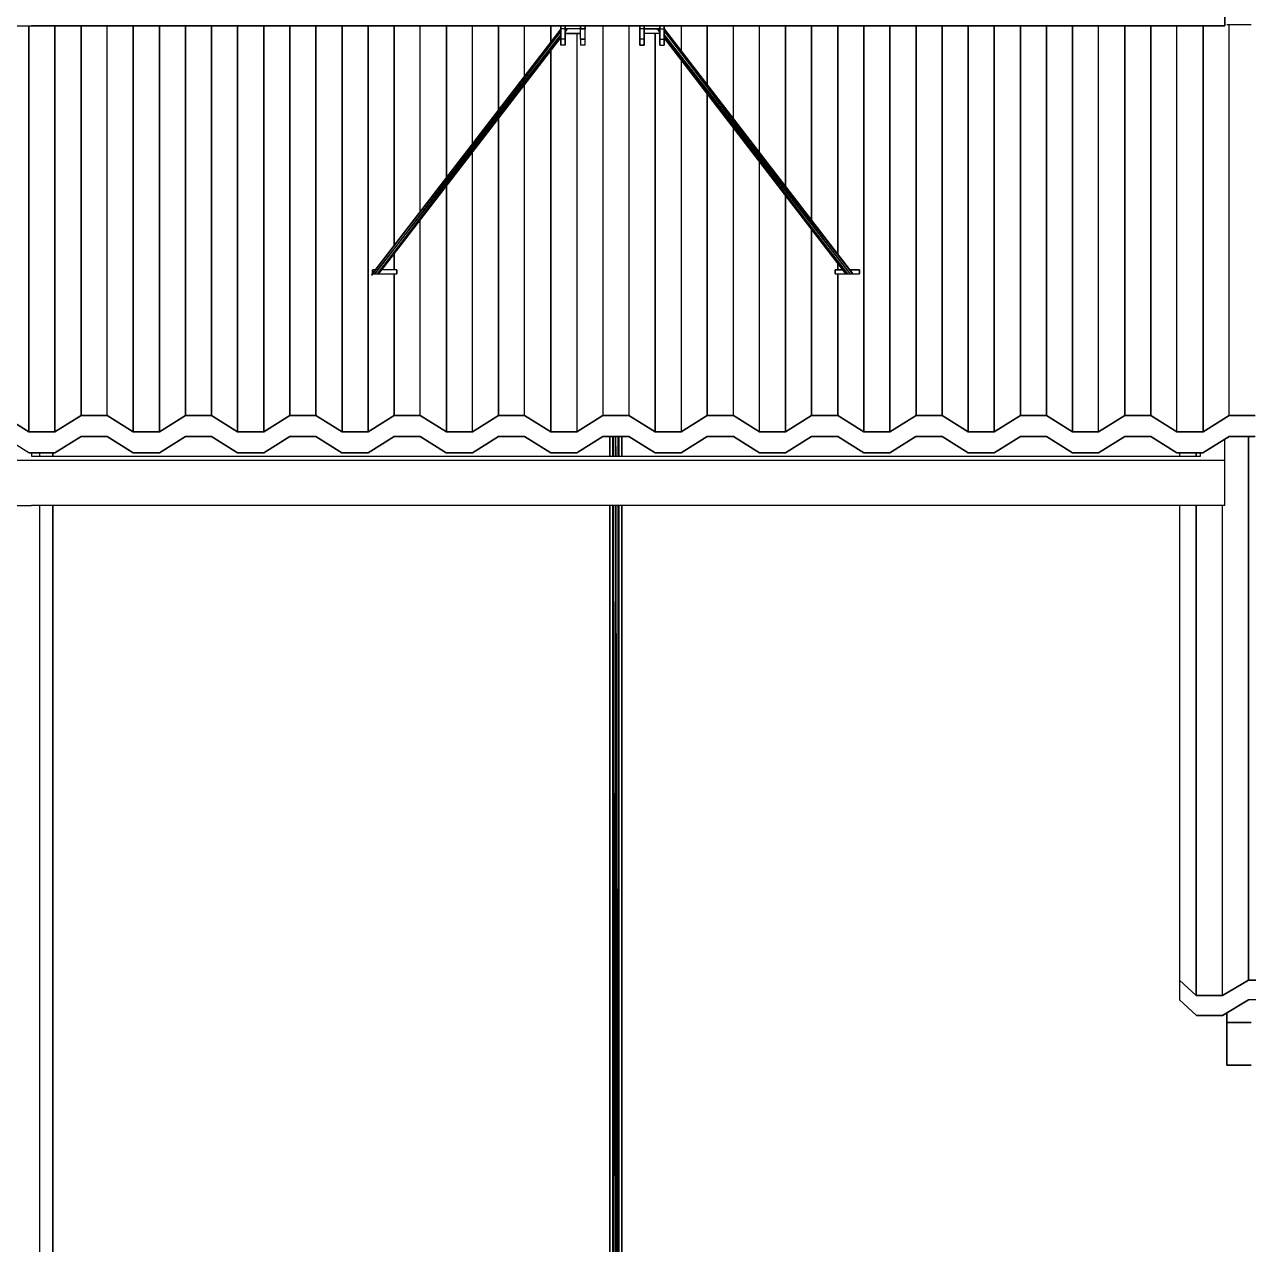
# Model space of a CAD drawing. Extents: x -32 to 51.8, y -51.6 to -5.5.
# Drawn here: x -6.653 to -2.632, y -25.038 to -21.028 of the extents above; entities that cross this region are included whole.
import ezdxf

# ---------------------------------------------------------------- set-up
doc = ezdxf.new("R2010")
doc.units = 0
doc.header["$MEASUREMENT"] = 0
doc.layers.get('0').update_dxf_attribs({"linetype": 'CONTINUOUS'})
doc.layers.add('hachures', color=5, linetype='CONTINUOUS')

msp = doc.modelspace()

# ---------------------------------------------------------------- linework, layer by layer
for p, q in [((-2.7099, -20.8831), (-2.7099, -21.0331)), ((-2.7099, -20.8831), (-2.7099, -21.0331)), ((-2.7099, -21.0331), (-2.7099, -20.8831)), ((-2.7033, -21.0285), (-2.6233, -21.0285)), ((-6.7099, -21.0331), (-6.6299, -21.0331)), ((-6.6299, -21.0331), (-2.7899, -21.0331)), ((-2.7899, -21.0331), (-6.6299, -21.0331)), ((-6.6299, -21.0331), (-2.7899, -21.0331)), ((-2.7899, -21.0331), (-6.6299, -21.0331)), ((-4.8914, -21.0424), (-5.513, -21.8507)), ((-4.8914, -21.0425), (-5.5091, -21.8479)), ((-5.5091, -21.8479), (-4.8914, -21.0505)), ((-4.8914, -21.051), (-5.5018, -21.8478)), ((-5.5018, -21.8478), (-4.8914, -21.0625)), ((-5.4932, -21.8479), (-4.8914, -21.0633)), ((-4.9241, -21.0849), (-4.9241, -21.0331)), ((-4.8914, -21.0432), (-4.8914, -21.0331)), ((-4.8914, -21.0331), (-4.8914, -21.0432)), ((-4.8914, -21.0331), (-4.8914, -21.0424)), ((-4.877, -21.0432), (-4.8914, -21.0432)), ((-4.8914, -21.0765), (-4.8914, -21.0432)), ((-4.8914, -21.0432), (-4.8914, -21.0765)), ((-4.877, -21.0432), (-4.877, -21.0331)), ((-4.877, -21.0331), (-4.877, -21.0432)), ((-4.877, -21.0765), (-4.877, -21.0432)), ((-4.877, -21.0432), (-4.877, -21.0765)), ((-4.8259, -21.0433), (-4.877, -21.0433)), ((-4.877, -21.0532), (-4.8694, -21.0433)), ((-4.877, -21.0535), (-4.8691, -21.0433)), ((-4.877, -21.0529), (-4.8696, -21.0433)), ((-4.8259, -21.0578), (-4.877, -21.0578)), ((-4.877, -21.0578), (-4.8259, -21.0578)), ((-4.877, -21.0578), (-4.877, -21.0683)), ((-4.877, -21.0683), (-4.877, -21.0897)), ((-4.8259, -21.0331), (-4.8259, -21.0432)), ((-4.8259, -21.0432), (-4.8259, -21.0331)), ((-4.8259, -21.0331), (-4.8259, -21.0432)), ((-4.8259, -21.0765), (-4.8259, -21.0432)), ((-4.8259, -21.0432), (-4.8114, -21.0432)), ((-4.8114, -21.0432), (-4.8259, -21.0432)), ((-4.8114, -21.0432), (-4.8114, -21.0331)), ((-4.8114, -21.0331), (-4.8114, -21.0432)), ((-4.8114, -21.0432), (-4.8114, -21.0432)), ((-4.8114, -21.0765), (-4.8114, -21.0432)), ((-4.8114, -21.0432), (-4.8114, -21.0432)), ((-4.6314, -21.0432), (-4.6314, -21.0331)), ((-4.6314, -21.0331), (-4.6314, -21.0432)), ((-4.6314, -21.0683), (-4.6314, -21.0331)), ((-4.617, -21.0432), (-4.6314, -21.0432)), ((-4.6314, -21.0765), (-4.6314, -21.0432)), ((-4.6314, -21.0432), (-4.6314, -21.0765)), ((-4.6314, -21.0898), (-4.6314, -21.0683)), ((-4.617, -21.0432), (-4.617, -21.0331)), ((-4.617, -21.0331), (-4.617, -21.0432)), ((-4.617, -21.0765), (-4.617, -21.0432)), ((-4.617, -21.0432), (-4.617, -21.0765)), ((-4.5659, -21.0433), (-4.617, -21.0433)), ((-4.617, -21.0433), (-4.5659, -21.0433)), ((-4.5659, -21.0578), (-4.617, -21.0578)), ((-4.617, -21.0683), (-4.617, -21.0578)), ((-4.5737, -21.0433), (-4.5659, -21.0536)), ((-4.5659, -21.0532), (-4.5735, -21.0433)), ((-4.5733, -21.0433), (-4.5659, -21.0529)), ((-4.5659, -21.0432), (-4.5659, -21.0331)), ((-4.5659, -21.0331), (-4.5659, -21.0432)), ((-4.5659, -21.0432), (-4.5514, -21.0432)), ((-4.5659, -21.0765), (-4.5659, -21.0432)), ((-4.5659, -21.0432), (-4.5659, -21.0765)), ((-4.5659, -21.0578), (-4.5659, -21.0683)), ((-4.5659, -21.0683), (-4.5659, -21.0578)), ((-4.5659, -21.0683), (-4.5659, -21.0765)), ((-4.5659, -21.0898), (-4.5659, -21.0683)), ((-4.5514, -21.0331), (-4.5514, -21.0424)), ((-4.5514, -21.0432), (-4.5514, -21.0331)), ((-4.5514, -21.0331), (-4.5514, -21.0432)), ((-4.5514, -21.0424), (-3.932, -21.8479)), ((-4.5514, -21.0425), (-3.9337, -21.8479)), ((-4.5514, -21.0765), (-4.5514, -21.0432)), ((-4.5514, -21.0432), (-4.5514, -21.0765)), ((-4.5514, -21.0505), (-3.9337, -21.8479)), ((-4.5514, -21.051), (-3.9411, -21.8478)), ((-4.5514, -21.0625), (-3.9411, -21.8478)), ((-3.9496, -21.8479), (-4.5514, -21.0633)), ((-2.7899, -21.0331), (-2.7099, -21.0331)), ((-2.7099, -21.0331), (-2.7899, -21.0331)), ((-2.7099, -21.0331), (-2.7899, -21.0331)), ((-5.4932, -21.8479), (-4.8914, -21.0715)), ((-5.4884, -21.8479), (-4.8914, -21.072)), ((-5.4884, -21.8479), (-4.8914, -21.0723)), ((-4.8914, -21.0723), (-4.8914, -21.0765)), ((-4.877, -21.0765), (-4.8914, -21.0765)), ((-4.8914, -21.0765), (-4.8914, -21.0965)), ((-4.8914, -21.0965), (-4.8914, -21.0765)), ((-4.8914, -21.0897), (-4.8914, -21.0965)), ((-4.877, -21.0965), (-4.8914, -21.0965)), ((-4.877, -21.0965), (-4.877, -21.0765)), ((-4.877, -21.0765), (-4.877, -21.0965)), ((-4.877, -21.0897), (-4.877, -21.0765)), ((-4.877, -21.0897), (-4.877, -21.0965)), ((-4.877, -21.0965), (-4.877, -21.0897)), ((-4.877, -21.0897), (-4.877, -21.0897)), ((-4.8114, -21.0765), (-4.8259, -21.0765)), ((-4.8259, -21.0765), (-4.8259, -21.0965)), ((-4.8259, -21.0765), (-4.8114, -21.0765)), ((-4.8114, -21.0965), (-4.8259, -21.0965)), ((-4.8114, -21.0965), (-4.8114, -21.0765)), ((-4.617, -21.0765), (-4.6314, -21.0765)), ((-4.6314, -21.0965), (-4.6314, -21.0765)), ((-4.6314, -21.0765), (-4.6314, -21.0965)), ((-4.6314, -21.0965), (-4.6314, -21.0898)), ((-4.617, -21.0965), (-4.6314, -21.0965)), ((-4.6314, -21.0965), (-4.617, -21.0965)), ((-4.617, -21.0965), (-4.617, -21.0765)), ((-4.617, -21.0765), (-4.617, -21.0965)), ((-4.617, -21.0965), (-4.617, -21.0965)), ((-4.5659, -21.0765), (-4.5514, -21.0765)), ((-4.5659, -21.0965), (-4.5659, -21.0765)), ((-4.5659, -21.0765), (-4.5659, -21.0965)), ((-4.5659, -21.0965), (-4.5659, -21.0898)), ((-4.5659, -21.0965), (-4.5514, -21.0965)), ((-4.5514, -21.0715), (-3.9496, -21.8479)), ((-3.9545, -21.8479), (-4.5514, -21.072)), ((-4.5514, -21.0723), (-4.5514, -21.0898)), ((-4.5514, -21.0723), (-3.9545, -21.8479)), ((-4.5514, -21.0965), (-4.5514, -21.0765)), ((-4.5514, -21.0765), (-4.5514, -21.0965)), ((-4.5514, -21.0898), (-4.5514, -21.0965)), ((-5.4384, -21.8343), (-5.4384, -21.7829)), ((-5.4384, -21.7829), (-5.4384, -21.8343)), ((-5.5004, -21.8343), (-5.5099, -21.8343)), ((-5.5099, -21.8343), (-5.5099, -21.8479)), ((-5.5099, -21.8479), (-5.5099, -21.8343)), ((-5.4299, -21.8343), (-5.4779, -21.8343)), ((-5.4299, -21.8343), (-5.4299, -21.8479)), ((-5.4299, -21.8479), (-5.4299, -21.8343)), ((-3.9649, -21.8343), (-3.9899, -21.8343)), ((-3.9899, -21.8479), (-3.9899, -21.8343)), ((-3.9899, -21.8343), (-3.9649, -21.8343)), ((-3.9899, -21.8343), (-3.9899, -21.8479)), ((-3.9812, -21.8343), (-3.9812, -21.8131)), ((-3.9812, -21.8131), (-3.9812, -21.8343)), ((-3.9099, -21.8343), (-3.9424, -21.8343)), ((-3.9424, -21.8343), (-3.9099, -21.8343)), ((-3.9099, -21.8479), (-3.9099, -21.8343)), ((-3.9099, -21.8343), (-3.9099, -21.8343)), ((-3.9099, -21.8343), (-3.9099, -21.8479)), ((-5.513, -21.8507), (-5.5099, -21.8488)), ((-5.513, -21.8507), (-5.5099, -21.8526)), ((-5.5099, -21.8479), (-5.4299, -21.8479)), ((-3.9899, -21.8479), (-3.9099, -21.8479)), ((-6.7241, -22.3137), (-6.6384, -22.3675)), ((-6.6384, -22.3675), (-6.7241, -22.3137)), ((-6.5527, -22.3675), (-6.467, -22.3137)), ((-6.467, -22.3137), (-6.5527, -22.3675)), ((-6.4671, -22.3138), (-6.4671, -22.3138)), ((-6.4671, -22.3138), (-6.4671, -22.3138)), ((-6.467, -22.3137), (-6.3813, -22.3137)), ((-6.3813, -22.3137), (-6.467, -22.3137)), ((-6.3814, -22.3137), (-6.3814, -22.3137)), ((-6.3813, -22.3137), (-6.2955, -22.3675)), ((-6.2955, -22.3675), (-6.3813, -22.3137)), ((-6.2098, -22.3675), (-6.1241, -22.3137)), ((-6.1241, -22.3137), (-6.2098, -22.3675)), ((-6.1241, -22.3137), (-6.0384, -22.3137)), ((-6.0384, -22.3137), (-6.1241, -22.3137)), ((-6.0385, -22.3137), (-6.0385, -22.3137)), ((-6.0385, -22.3137), (-6.0385, -22.3137)), ((-6.0384, -22.3137), (-5.9527, -22.3675)), ((-5.9527, -22.3675), (-6.0384, -22.3137)), ((-5.867, -22.3675), (-5.7813, -22.3137)), ((-5.7813, -22.3137), (-5.867, -22.3675)), ((-5.7813, -22.3137), (-5.6955, -22.3137)), ((-5.6955, -22.3137), (-5.7813, -22.3137)), ((-5.6957, -22.3137), (-5.6957, -22.3137)), ((-5.6955, -22.3137), (-5.6098, -22.3675)), ((-5.6098, -22.3675), (-5.6955, -22.3137)), ((-5.5241, -22.3675), (-5.4384, -22.3137)), ((-5.4384, -22.3137), (-5.5241, -22.3675)), ((-5.4385, -22.3138), (-5.4385, -22.3138)), ((-5.4385, -22.3138), (-5.4385, -22.3138)), ((-5.4384, -22.3137), (-5.3527, -22.3137)), ((-5.3527, -22.3137), (-5.4384, -22.3137)), ((-5.3528, -22.3137), (-5.3528, -22.3137)), ((-5.3527, -22.3137), (-5.267, -22.3676)), ((-5.267, -22.3675), (-5.3527, -22.3137)), ((-5.1813, -22.3676), (-5.0955, -22.3137)), ((-5.0955, -22.3137), (-5.1813, -22.3676)), ((-5.0957, -22.3138), (-5.0957, -22.3138)), ((-5.0957, -22.3138), (-5.0957, -22.3138)), ((-5.0955, -22.3137), (-5.0098, -22.3138)), ((-5.0098, -22.3137), (-5.0955, -22.3137)), ((-5.0099, -22.3137), (-5.0099, -22.3138)), ((-4.9241, -22.3676), (-5.0098, -22.3137)), ((-5.0098, -22.3138), (-4.9241, -22.3676)), ((-4.8384, -22.3676), (-4.7527, -22.3138)), ((-4.7527, -22.3138), (-4.8384, -22.3676)), ((-4.7528, -22.3138), (-4.7528, -22.3138)), ((-4.7528, -22.3138), (-4.7528, -22.3138)), ((-4.7527, -22.3138), (-4.667, -22.3138)), ((-4.667, -22.3138), (-4.7527, -22.3138)), ((-4.6671, -22.3138), (-4.6671, -22.3138)), ((-4.667, -22.3138), (-4.5813, -22.3676)), ((-4.5813, -22.3676), (-4.667, -22.3138)), ((-4.4955, -22.3676), (-4.4098, -22.3138)), ((-4.4098, -22.3138), (-4.4955, -22.3676)), ((-4.4099, -22.3138), (-4.4099, -22.3138)), ((-4.4099, -22.3138), (-4.4099, -22.3138)), ((-4.4098, -22.3138), (-4.3241, -22.3138)), ((-4.3241, -22.3138), (-4.4098, -22.3138)), ((-4.3242, -22.3138), (-4.3242, -22.3138)), ((-4.3242, -22.3138), (-4.3242, -22.3138)), ((-4.3241, -22.3138), (-4.2384, -22.3676)), ((-4.2384, -22.3676), (-4.3241, -22.3138)), ((-4.1527, -22.3676), (-4.067, -22.3138)), ((-4.067, -22.3138), (-4.1527, -22.3676)), ((-4.0671, -22.3138), (-4.0671, -22.3138)), ((-4.0671, -22.3138), (-4.0671, -22.3138)), ((-4.067, -22.3138), (-3.9812, -22.3138)), ((-3.9812, -22.3138), (-4.067, -22.3138)), ((-3.9814, -22.3138), (-3.9814, -22.3138)), ((-3.9814, -22.3138), (-3.9814, -22.3138)), ((-3.9812, -22.3138), (-3.8955, -22.3676)), ((-3.8955, -22.3676), (-3.9812, -22.3138)), ((-3.8098, -22.3676), (-3.7241, -22.3138)), ((-3.7241, -22.3138), (-3.8098, -22.3676)), ((-3.7242, -22.3138), (-3.7242, -22.3138)), ((-3.7242, -22.3138), (-3.7242, -22.3138)), ((-3.7241, -22.3138), (-3.6384, -22.3138)), ((-3.6384, -22.3138), (-3.7241, -22.3138)), ((-3.6385, -22.3138), (-3.6385, -22.3138)), ((-3.6385, -22.3138), (-3.6385, -22.3138)), ((-3.6384, -22.3138), (-3.5527, -22.3676)), ((-3.5527, -22.3676), (-3.6384, -22.3138)), ((-3.467, -22.3676), (-3.3812, -22.3138)), ((-3.3812, -22.3138), (-3.467, -22.3676)), ((-3.3814, -22.3138), (-3.3814, -22.3138)), ((-3.3812, -22.3138), (-3.2955, -22.3138)), ((-3.2955, -22.3138), (-3.3812, -22.3138)), ((-3.2957, -22.3138), (-3.2957, -22.3138)), ((-3.2957, -22.3138), (-3.2957, -22.3138)), ((-3.2955, -22.3138), (-3.2098, -22.3676)), ((-3.2098, -22.3676), (-3.2955, -22.3138)), ((-3.1241, -22.3676), (-3.0384, -22.3138)), ((-3.0384, -22.3138), (-3.1241, -22.3676)), ((-3.0385, -22.3138), (-3.0385, -22.3138)), ((-3.0385, -22.3138), (-3.0385, -22.3138)), ((-3.0384, -22.3138), (-2.9527, -22.3138)), ((-2.9527, -22.3138), (-3.0384, -22.3138)), ((-2.9528, -22.3138), (-2.9528, -22.3138)), ((-2.9528, -22.3138), (-2.9528, -22.3138)), ((-2.867, -22.3676), (-2.9527, -22.3138)), ((-2.9527, -22.3138), (-2.867, -22.3676)), ((-2.7812, -22.3676), (-2.6955, -22.3138)), ((-2.6955, -22.3138), (-2.7812, -22.3676)), ((-2.6957, -22.3138), (-2.6957, -22.3138)), ((-2.6955, -22.3138), (-2.6098, -22.3138)), ((-2.6098, -22.3138), (-2.6955, -22.3138)), ((-6.6385, -22.4365), (-6.7242, -22.3827)), ((-6.6384, -22.3675), (-6.5527, -22.3675)), ((-6.5527, -22.3675), (-6.6384, -22.3675)), ((-6.5528, -22.3675), (-6.5528, -22.3675)), ((-6.5528, -22.3675), (-6.5528, -22.3675)), ((-6.4671, -22.3827), (-6.5528, -22.4365)), ((-6.5528, -22.4365), (-6.4671, -22.3827)), ((-6.3814, -22.3827), (-6.4671, -22.3827)), ((-6.4671, -22.3827), (-6.3814, -22.3827)), ((-6.2957, -22.4365), (-6.3814, -22.3827)), ((-6.3814, -22.3827), (-6.2957, -22.4365)), ((-6.2957, -22.3675), (-6.2957, -22.3675)), ((-6.2955, -22.3675), (-6.2098, -22.3675)), ((-6.2098, -22.3675), (-6.2955, -22.3675)), ((-6.2099, -22.3675), (-6.2099, -22.3675)), ((-6.2099, -22.3675), (-6.2099, -22.3675)), ((-6.1242, -22.3827), (-6.2099, -22.4365)), ((-6.2099, -22.4365), (-6.1242, -22.3827)), ((-6.0385, -22.3827), (-6.1242, -22.3827)), ((-6.1242, -22.3827), (-6.0385, -22.3827)), ((-6.1242, -22.3827), (-6.1242, -22.3827)), ((-5.9528, -22.4365), (-6.0385, -22.3827)), ((-6.0385, -22.3827), (-5.9528, -22.4365)), ((-5.9527, -22.3675), (-5.867, -22.3675)), ((-5.867, -22.3675), (-5.9527, -22.3675)), ((-5.8671, -22.3675), (-5.8671, -22.3675)), ((-5.8671, -22.3675), (-5.8671, -22.3675)), ((-5.7814, -22.3827), (-5.8671, -22.4365)), ((-5.8671, -22.4365), (-5.7814, -22.3827)), ((-5.6957, -22.3827), (-5.7814, -22.3827)), ((-5.7814, -22.3827), (-5.6957, -22.3827)), ((-5.6099, -22.4365), (-5.6957, -22.3827)), ((-5.6957, -22.3827), (-5.6099, -22.4365)), ((-5.6099, -22.3675), (-5.6099, -22.3675)), ((-5.6098, -22.3675), (-5.5241, -22.3675)), ((-5.5241, -22.3675), (-5.6098, -22.3675)), ((-5.5242, -22.3675), (-5.5242, -22.3675)), ((-5.4385, -22.3827), (-5.5242, -22.4365)), ((-5.5242, -22.4365), (-5.4385, -22.3827)), ((-5.3528, -22.3827), (-5.4385, -22.3827)), ((-5.4385, -22.3827), (-5.3528, -22.3827)), ((-5.2671, -22.4365), (-5.3528, -22.3827)), ((-5.3528, -22.3827), (-5.2671, -22.4365)), ((-5.2671, -22.3675), (-5.2671, -22.3675)), ((-5.2671, -22.3675), (-5.2671, -22.3675)), ((-5.1813, -22.3676), (-5.267, -22.3675)), ((-5.267, -22.3676), (-5.1813, -22.3676)), ((-5.1814, -22.3676), (-5.1814, -22.3676)), ((-5.1814, -22.3676), (-5.1814, -22.3676)), ((-5.0957, -22.3827), (-5.1814, -22.4365)), ((-5.1814, -22.4365), (-5.0957, -22.3827)), ((-5.0099, -22.3827), (-5.0957, -22.3827)), ((-5.0957, -22.3827), (-5.0099, -22.3827)), ((-4.9242, -22.4365), (-5.0099, -22.3827)), ((-5.0099, -22.3827), (-4.9242, -22.4365)), ((-4.9242, -22.3675), (-4.9242, -22.3675)), ((-4.9241, -22.3676), (-4.8384, -22.3676)), ((-4.8384, -22.3676), (-4.9241, -22.3676)), ((-4.8385, -22.3676), (-4.8385, -22.3676)), ((-4.7528, -22.3827), (-4.8385, -22.4365)), ((-4.8385, -22.4365), (-4.7528, -22.3827)), ((-4.6671, -22.3827), (-4.7528, -22.3827)), ((-4.7528, -22.3827), (-4.6671, -22.3827)), ((-4.7297, -22.3827), (-4.7297, -22.4476)), ((-4.7297, -22.4476), (-4.7297, -22.3827)), ((-4.7297, -22.3827), (-4.7297, -22.4476)), ((-4.7213, -22.3827), (-4.7213, -22.4476)), ((-4.7212, -22.3827), (-4.7211, -22.4476)), ((-4.718, -22.4476), (-4.718, -22.3827)), ((-4.7177, -22.3827), (-4.7176, -22.4476)), ((-4.71, -22.4476), (-4.71, -22.3827)), ((-4.7096, -22.4476), (-4.7097, -22.3827)), ((-4.7021, -22.4476), (-4.7021, -22.3827)), ((-4.7019, -22.4476), (-4.702, -22.3827)), ((-4.6988, -22.4476), (-4.6988, -22.3827)), ((-4.6902, -22.3827), (-4.6902, -22.4476)), ((-4.6902, -22.4476), (-4.6902, -22.3827)), ((-4.5814, -22.4365), (-4.6671, -22.3827)), ((-4.6671, -22.3827), (-4.5814, -22.4365)), ((-4.5814, -22.3675), (-4.5814, -22.3675)), ((-4.5813, -22.3676), (-4.4955, -22.3676)), ((-4.4955, -22.3676), (-4.5813, -22.3676)), ((-4.4957, -22.3676), (-4.4957, -22.3676)), ((-4.4957, -22.3676), (-4.4957, -22.3676)), ((-4.4099, -22.3827), (-4.4957, -22.4365)), ((-4.4957, -22.4365), (-4.4099, -22.3827)), ((-4.3242, -22.3827), (-4.4099, -22.3827)), ((-4.4099, -22.3827), (-4.3242, -22.3827)), ((-4.2385, -22.4365), (-4.3242, -22.3827)), ((-4.3242, -22.3827), (-4.2385, -22.4365)), ((-4.2385, -22.3675), (-4.2385, -22.3675)), ((-4.2385, -22.3675), (-4.2385, -22.3675)), ((-4.2384, -22.3676), (-4.1527, -22.3676)), ((-4.1527, -22.3676), (-4.2384, -22.3676)), ((-4.1528, -22.3676), (-4.1528, -22.3676)), ((-4.1528, -22.3676), (-4.1528, -22.3676)), ((-4.0671, -22.3827), (-4.1528, -22.4365)), ((-4.1528, -22.4365), (-4.0671, -22.3827)), ((-3.9814, -22.3827), (-4.0671, -22.3827)), ((-4.0671, -22.3827), (-3.9814, -22.3827)), ((-3.8957, -22.4365), (-3.9814, -22.3827)), ((-3.9814, -22.3827), (-3.8957, -22.4365)), ((-3.8957, -22.3675), (-3.8957, -22.3675)), ((-3.8955, -22.3676), (-3.8098, -22.3676)), ((-3.8098, -22.3676), (-3.8955, -22.3676)), ((-3.8099, -22.3676), (-3.8099, -22.3676)), ((-3.8099, -22.3676), (-3.8099, -22.3676)), ((-3.7242, -22.3827), (-3.8099, -22.4365)), ((-3.8099, -22.4365), (-3.7242, -22.3827)), ((-3.6385, -22.3827), (-3.7242, -22.3827)), ((-3.7242, -22.3827), (-3.6385, -22.3827)), ((-3.5528, -22.4365), (-3.6385, -22.3827)), ((-3.6385, -22.3827), (-3.5528, -22.4365)), ((-3.5528, -22.3675), (-3.5528, -22.3675)), ((-3.5527, -22.3676), (-3.467, -22.3676)), ((-3.467, -22.3676), (-3.5527, -22.3676)), ((-3.4671, -22.3676), (-3.4671, -22.3676)), ((-3.3814, -22.3827), (-3.4671, -22.4365)), ((-3.4671, -22.4365), (-3.3814, -22.3827)), ((-3.2957, -22.3827), (-3.3814, -22.3827)), ((-3.3814, -22.3827), (-3.2957, -22.3827)), ((-3.2099, -22.4366), (-3.2957, -22.3827)), ((-3.2957, -22.3827), (-3.2099, -22.4365)), ((-3.2099, -22.3675), (-3.2099, -22.3675)), ((-3.2099, -22.3675), (-3.2099, -22.3675)), ((-3.2098, -22.3676), (-3.1241, -22.3676)), ((-3.1241, -22.3676), (-3.2098, -22.3676)), ((-3.1242, -22.3676), (-3.1242, -22.3676)), ((-3.1242, -22.3676), (-3.1242, -22.3676)), ((-3.1242, -22.4365), (-3.0385, -22.3827)), ((-3.0385, -22.3828), (-3.1242, -22.4366)), ((-3.0385, -22.3827), (-2.9528, -22.3827)), ((-2.9528, -22.3828), (-3.0385, -22.3828)), ((-2.9528, -22.3827), (-2.8671, -22.4366)), ((-2.8671, -22.4366), (-2.9528, -22.3828)), ((-2.8671, -22.3675), (-2.8671, -22.3675)), ((-2.7812, -22.3676), (-2.867, -22.3676)), ((-2.867, -22.3676), (-2.7812, -22.3676)), ((-2.7814, -22.3676), (-2.7814, -22.3676)), ((-2.6957, -22.3828), (-2.7814, -22.4366)), ((-2.7814, -22.4366), (-2.6957, -22.3828)), ((-2.7099, -22.4476), (-2.7099, -22.3917)), ((-2.6099, -22.3828), (-2.6957, -22.3828)), ((-2.6957, -22.3828), (-2.6099, -22.3828)), ((-6.5528, -22.4365), (-6.6385, -22.4365)), ((-6.6385, -22.4365), (-6.5528, -22.4365)), ((-6.6299, -22.4365), (-6.6299, -22.4476)), ((-6.6033, -22.4365), (-6.6033, -22.4476)), ((-6.5599, -22.4365), (-6.5599, -22.4476)), ((-6.5597, -22.4476), (-6.5597, -22.4365)), ((-6.2099, -22.4365), (-6.2957, -22.4365)), ((-6.2957, -22.4365), (-6.2099, -22.4365)), ((-5.8671, -22.4365), (-5.9528, -22.4365)), ((-5.9528, -22.4365), (-5.8671, -22.4365)), ((-5.5242, -22.4365), (-5.6099, -22.4365)), ((-5.6099, -22.4365), (-5.5242, -22.4365)), ((-5.1814, -22.4365), (-5.2671, -22.4365)), ((-5.2671, -22.4365), (-5.1814, -22.4365)), ((-4.8385, -22.4365), (-4.9242, -22.4365)), ((-4.9242, -22.4365), (-4.8385, -22.4365)), ((-4.4957, -22.4365), (-4.5814, -22.4365)), ((-4.5814, -22.4365), (-4.4957, -22.4365)), ((-4.1528, -22.4365), (-4.2385, -22.4365)), ((-4.2385, -22.4365), (-4.1528, -22.4365)), ((-3.8099, -22.4365), (-3.8957, -22.4365)), ((-3.8957, -22.4365), (-3.8099, -22.4365)), ((-3.4671, -22.4365), (-3.5528, -22.4365)), ((-3.5528, -22.4365), (-3.4671, -22.4365)), ((-3.2099, -22.4365), (-3.1242, -22.4365)), ((-3.1242, -22.4366), (-3.2099, -22.4366)), ((-2.7814, -22.4366), (-2.8671, -22.4366)), ((-2.8671, -22.4366), (-2.7814, -22.4366)), ((-2.8586, -22.4366), (-2.8586, -22.4476)), ((-2.8033, -22.4476), (-2.8033, -22.4366)), ((-2.8033, -22.4366), (-2.8033, -22.4476)), ((-2.7899, -22.4476), (-2.7899, -22.4366)), ((-6.6299, -22.4612), (-6.7099, -22.4612)), ((-6.6299, -22.4476), (-2.7899, -22.4476)), ((-2.7899, -22.4612), (-6.6299, -22.4612)), ((-2.7099, -22.4612), (-2.7899, -22.4612)), ((-2.7099, -22.4612), (-2.7099, -22.4476)), ((-2.7099, -22.609), (-2.7099, -22.4612)), ((-6.7099, -22.609), (-6.6299, -22.609)), ((-2.7899, -22.609), (-6.6299, -22.609)), ((-6.5599, -22.609), (-6.5599, -29.0039)), ((-6.5598, -29.0284), (-6.5597, -22.609)), ((-4.7297, -22.609), (-4.7297, -23.2241)), ((-4.7297, -23.2241), (-4.7297, -22.609)), ((-4.7297, -22.609), (-4.7297, -23.2241)), ((-4.7213, -22.609), (-4.7213, -27.607)), ((-4.721, -22.609), (-4.718, -27.6427)), ((-4.718, -27.6427), (-4.718, -22.609)), ((-4.7174, -22.609), (-4.7101, -27.6468)), ((-4.7101, -27.6468), (-4.71, -22.609)), ((-4.7021, -27.6427), (-4.7094, -22.609)), ((-4.7021, -27.6427), (-4.7021, -22.609)), ((-4.6989, -27.607), (-4.7018, -22.609)), ((-4.6988, -27.607), (-4.6988, -22.609)), ((-4.6902, -22.609), (-4.6902, -23.2241)), ((-4.6902, -23.2241), (-4.6902, -22.609)), ((-2.8586, -22.609), (-2.8586, -24.1691)), ((-2.7099, -22.609), (-2.7899, -22.609)), ((-4.7297, -23.2241), (-4.7297, -23.3326)), ((-4.7297, -23.3326), (-4.7297, -23.2241)), ((-4.6902, -23.2241), (-4.6902, -23.3326)), ((-4.6902, -23.2241), (-4.6902, -23.3326)), ((-4.6902, -23.3326), (-4.6902, -23.2241)), ((-4.7297, -23.3326), (-4.7297, -27.4169)), ((-4.7297, -27.4169), (-4.7297, -23.3326)), ((-4.6902, -23.3326), (-4.6902, -27.4169)), ((-4.6902, -23.3326), (-4.6902, -27.4169)), ((-4.6902, -27.4169), (-4.6902, -23.3326)), ((-2.8586, -24.1691), (-2.8585, -24.2344)), ((-2.8033, -24.22), (-2.8586, -24.1691)), ((-2.8586, -24.1691), (-2.8033, -24.22)), ((-2.6319, -24.1691), (-2.7176, -24.22)), ((-2.7176, -24.22), (-2.6319, -24.1691)), ((-2.5462, -24.1691), (-2.6319, -24.1691)), ((-2.6319, -24.1691), (-2.5462, -24.1691)), ((-2.6318, -24.1691), (-2.6318, -24.1691)), ((-2.8585, -24.2344), (-2.8032, -24.2853)), ((-2.8032, -24.2853), (-2.8585, -24.2344)), ((-2.7176, -24.22), (-2.8033, -24.22)), ((-2.8033, -24.22), (-2.7176, -24.22)), ((-2.8032, -24.22), (-2.8032, -24.22)), ((-2.8032, -24.22), (-2.8032, -24.22)), ((-2.7175, -24.2199), (-2.7175, -24.2199)), ((-2.7175, -24.2199), (-2.7175, -24.2199)), ((-2.7175, -24.2853), (-2.6318, -24.2344)), ((-2.6318, -24.2344), (-2.7175, -24.2853)), ((-2.5461, -24.2344), (-2.6318, -24.2344)), ((-2.8032, -24.2853), (-2.7175, -24.2853)), ((-2.8032, -24.2853), (-2.8032, -24.2853)), ((-2.7175, -24.2853), (-2.8032, -24.2853)), ((-2.7175, -24.2853), (-2.7175, -24.2853)), ((-2.7033, -24.2769), (-2.7033, -24.4199)), ((-2.7033, -24.2799), (-2.7033, -24.2769)), ((-2.7033, -24.2769), (-2.7033, -24.2799)), ((-2.7033, -24.3087), (-2.7033, -24.2799)), ((-2.7033, -24.2799), (-2.7033, -24.3087)), ((-2.7033, -24.4486), (-2.7033, -24.3086)), ((-2.7033, -24.3086), (-2.6233, -24.3086)), ((-2.6233, -24.3087), (-2.7033, -24.3087)), ((-2.7033, -24.3087), (-2.7033, -24.4486)), ((-2.7033, -24.4486), (-2.7033, -24.4487)), ((-2.6233, -24.4486), (-2.7033, -24.4486)), ((-2.7033, -24.4486), (-2.7033, -24.4486)), ((-2.7033, -24.4487), (-2.6233, -24.4487))]:
    msp.add_line(p, q)
at = {"layer": 'hachures'}
for p, q in [((-2.6955, -22.3138), (-2.6955, -21.0285)), ((-6.6384, -22.3675), (-6.6384, -21.0331)), ((-6.6384, -21.0331), (-6.6384, -22.3675)), ((-6.5527, -22.3675), (-6.5527, -21.0331)), ((-6.5527, -21.0331), (-6.5527, -22.3675)), ((-6.467, -22.3137), (-6.467, -21.0331)), ((-6.467, -21.0331), (-6.467, -22.3137)), ((-6.3813, -22.3137), (-6.3812, -21.0331)), ((-6.2955, -21.0331), (-6.2955, -22.3675)), ((-6.2955, -22.3675), (-6.2955, -21.0331)), ((-6.2098, -22.3675), (-6.2098, -21.0331)), ((-6.2098, -21.0331), (-6.2098, -22.3675)), ((-6.1241, -22.3137), (-6.1241, -21.0331)), ((-6.1241, -21.0331), (-6.1241, -22.3137)), ((-6.0384, -22.3137), (-6.0384, -21.0331)), ((-6.0384, -21.0331), (-6.0384, -22.3137)), ((-5.9527, -22.3675), (-5.9527, -21.0331)), ((-5.9527, -21.0331), (-5.9527, -22.3675)), ((-5.867, -22.3675), (-5.867, -21.0331)), ((-5.867, -21.0331), (-5.867, -22.3675)), ((-5.7813, -22.3137), (-5.7812, -21.0331)), ((-5.7812, -21.0331), (-5.7813, -22.3137)), ((-5.6955, -22.3137), (-5.6955, -21.0331)), ((-5.6955, -21.0331), (-5.6955, -22.3137)), ((-5.6098, -22.3675), (-5.6098, -21.0331)), ((-5.6098, -21.0331), (-5.6098, -22.3675)), ((-5.5241, -22.3675), (-5.5241, -21.0331)), ((-5.5241, -21.0331), (-5.5241, -22.3675)), ((-5.4384, -21.7536), (-5.4384, -21.0331)), ((-5.4384, -21.0331), (-5.4384, -21.7536)), ((-5.3527, -21.6422), (-5.3527, -21.0331)), ((-5.267, -21.5307), (-5.267, -21.0331)), ((-5.267, -21.0331), (-5.267, -21.5307)), ((-5.1812, -21.4193), (-5.1812, -21.0331)), ((-5.0955, -21.3078), (-5.0955, -21.0331)), ((-5.0955, -21.0331), (-5.0955, -21.3078)), ((-5.0098, -21.1963), (-5.0098, -21.0331)), ((-4.9241, -21.0331), (-4.9241, -21.0849)), ((-4.8384, -21.0578), (-4.8384, -22.3676)), ((-4.7527, -21.0331), (-4.7527, -22.3138)), ((-4.667, -21.0331), (-4.667, -22.3138)), ((-4.5813, -22.3676), (-4.5812, -21.0578)), ((-4.5812, -21.0578), (-4.5813, -22.3676)), ((-4.4955, -21.0331), (-4.4955, -21.1151)), ((-4.4098, -21.2266), (-4.4098, -21.0331)), ((-4.4098, -21.0331), (-4.4098, -21.2266)), ((-4.3241, -21.338), (-4.3241, -21.0331)), ((-4.2384, -21.4495), (-4.2384, -21.0331)), ((-4.1527, -21.0331), (-4.1527, -21.5609)), ((-4.1527, -21.5609), (-4.1527, -21.0331)), ((-4.067, -21.6724), (-4.067, -21.0331)), ((-4.067, -21.0331), (-4.067, -21.6724)), ((-3.9812, -21.7838), (-3.9812, -21.0331)), ((-3.9812, -21.0331), (-3.9812, -21.7838)), ((-3.8955, -22.3676), (-3.8955, -21.0331)), ((-3.8955, -21.0331), (-3.8955, -22.3676)), ((-3.8098, -22.3676), (-3.8098, -21.0331)), ((-3.8098, -21.0331), (-3.8098, -22.3676)), ((-3.7241, -22.3138), (-3.7241, -21.0331)), ((-3.7241, -21.0331), (-3.7241, -22.3138)), ((-3.6384, -22.3138), (-3.6384, -21.0331)), ((-3.6384, -21.0331), (-3.6384, -22.3138)), ((-3.5527, -22.3676), (-3.5527, -21.0331)), ((-3.5527, -21.0331), (-3.5527, -22.3676)), ((-3.467, -22.3676), (-3.467, -21.0331)), ((-3.467, -21.0331), (-3.467, -22.3676)), ((-3.3812, -22.3138), (-3.3812, -21.0331)), ((-3.3812, -21.0331), (-3.3812, -22.3138)), ((-3.2955, -22.3138), (-3.2955, -21.0331)), ((-3.2955, -21.0331), (-3.2955, -22.3138)), ((-3.2098, -22.3676), (-3.2098, -21.0331)), ((-3.2098, -21.0331), (-3.2098, -22.3676)), ((-3.1241, -22.3676), (-3.1241, -21.0331)), ((-3.0384, -21.0331), (-3.0384, -22.3138)), ((-3.0384, -22.3138), (-3.0384, -21.0331)), ((-2.9527, -22.3138), (-2.9527, -21.0331)), ((-2.9527, -21.0331), (-2.9527, -22.3138)), ((-2.867, -22.3676), (-2.867, -21.0331)), ((-2.7812, -21.0331), (-2.7812, -22.3676)), ((-2.7812, -22.3676), (-2.7812, -21.0331)), ((-4.9241, -22.3676), (-4.9241, -21.1148)), ((-4.9241, -21.1148), (-4.9241, -22.3676)), ((-4.4955, -21.1449), (-4.4955, -22.3676)), ((-5.0098, -22.3137), (-5.0098, -21.2261)), ((-4.4098, -22.3138), (-4.4098, -21.2563)), ((-4.4098, -21.2563), (-4.4098, -22.3138)), ((-5.0955, -22.3137), (-5.0955, -21.3375)), ((-5.0955, -21.3375), (-5.0955, -22.3137)), ((-4.3241, -22.3138), (-4.3241, -21.3676)), ((-5.1813, -22.3676), (-5.1812, -21.4488)), ((-4.2384, -22.3676), (-4.2384, -21.479)), ((-5.267, -22.3675), (-5.267, -21.5602)), ((-5.267, -21.5602), (-5.267, -22.3675)), ((-4.1527, -21.5904), (-4.1527, -22.3676)), ((-4.1527, -22.3676), (-4.1527, -21.5904)), ((-5.3527, -22.3137), (-5.3527, -21.6716)), ((-4.067, -22.3138), (-4.067, -21.7017)), ((-4.067, -21.7017), (-4.067, -22.3138)), ((-5.4384, -22.3137), (-5.4384, -21.8479)), ((-5.4384, -21.8479), (-5.4384, -22.3137)), ((-3.9812, -22.3138), (-3.9812, -21.8479)), ((-3.9812, -21.8479), (-3.9812, -22.3138)), ((-2.6319, -24.1691), (-2.6319, -22.3828)), ((-2.6319, -22.3828), (-2.6319, -24.1691)), ((-6.6033, -22.609), (-6.6034, -29.023)), ((-2.8033, -24.22), (-2.8033, -22.609)), ((-2.8033, -22.609), (-2.8033, -24.22)), ((-2.7176, -24.22), (-2.7176, -22.609))]:
    msp.add_line(p, q, dxfattribs=at)

doc.saveas('drawing.dxf')
